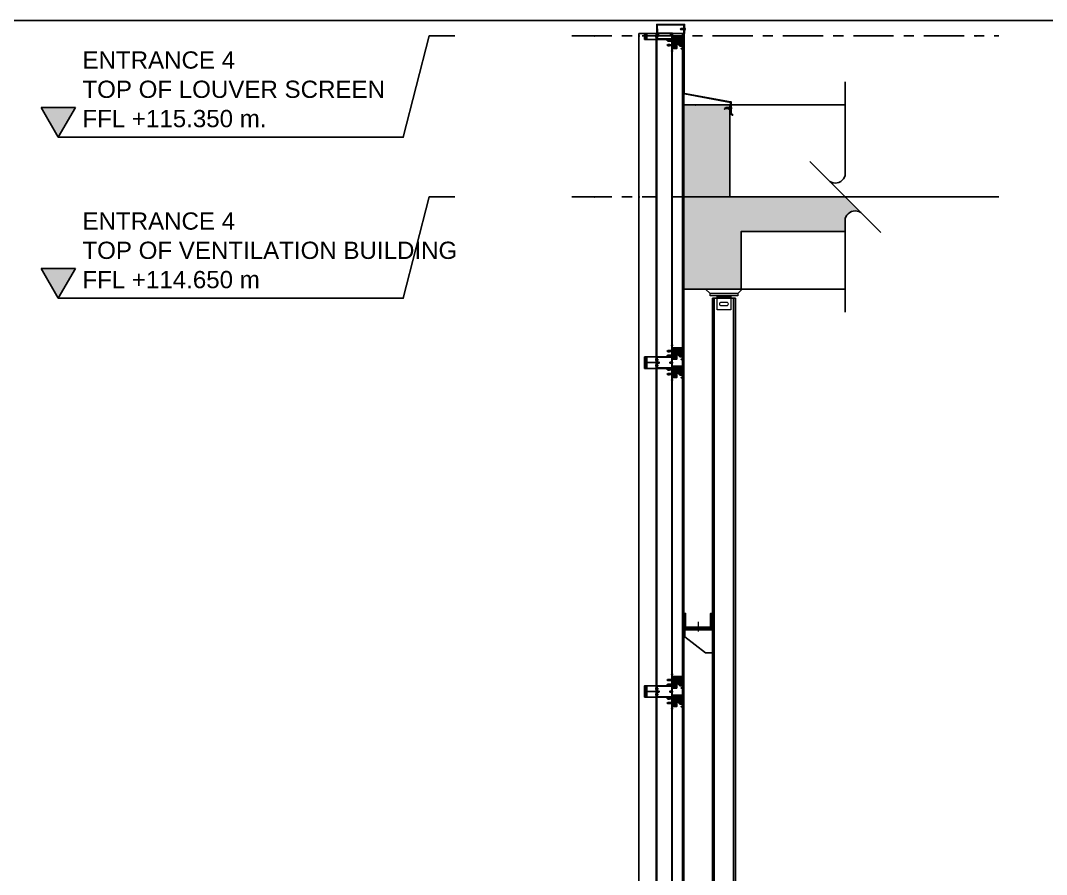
# Model space of a CAD drawing. Header units: millimetres. Extents: x 663313 to 1226001, y 1431724 to 1620898.
# Drawn here: x 1012317 to 1016778, y 1519310 to 1523022 of the extents above; entities that cross this region are included whole.
import ezdxf

# ---------------------------------------------------------------- set-up
doc = ezdxf.new("R2010")
doc.units = ezdxf.units.MM
doc.set_wipeout_variables(frame=1)
for name, pattern in [('CENTER', [50.8, 31.75, -6.35, 6.35, -6.35]), ('TA_GL_000.70000', [1.925, 0.7, -0.175, 0.175, -0.175, 0.7]), ('TA_HL_001.00000', [6.5, 3.55, -2.95]), ('XKITLINE00', [0])]:
    doc.linetypes.add(name, pattern=pattern)
for name, color, linetype, plot in [('000 - 0_SYM_DWG_BREAKER_DEF_SUB', 7, 'Continuous', False), ('000 - H I D D E N', 7, 'Continuous', False), ('000 - STRUCTURE_STEEL_FRAMING_DEF_SUB', 7, 'Continuous', False), ('010 - ASPG_ACCESSORIES_DEF_SUB', 7, 'Continuous', False)]:
    doc.layers.add(name, color=color, linetype=linetype, plot=plot)
for name, color, linetype in [('000 - 0_SYM_DWG_BREAKER_MAIN_COLOR_1', 7, 'Continuous'), ('000 - 0_SYM_DWG_BREAKER_WIPEOUT_', 7, 'Continuous'), ('000 - 0_SYM_DWG_GRIDLINE_MAIN_COLOR_251', 7, 'Continuous'), ('000 - 0_SYM_DWG_LEVEL_MAIN_COLOR_2', 7, 'Continuous'), ('000 - 0_SYM_DWG_LEVEL_TEXT', 7, 'Continuous'), ('000 - CONCRETE_COL_CUT_COLOR_1', 7, 'Continuous'), ('000 - CONCRETE_COL_CUT_COLOR_5', 7, 'Continuous'), ('000 - CONCRETE_COL_HATCH_', 7, 'Continuous'), ('000 - CONCRETE_COL_MAIN_COLOR_1', 7, 'Continuous'), ('000 - CONCRETE_COL_WIPEOUT_', 7, 'Continuous'), ('000 - GRID', 7, 'CENTER'), ('000 - L I N E 0.1', 7, 'Continuous'), ('000 - STRUCTURE_STEEL_ACCESORIES_MAIN_COLOR_1', 7, 'Continuous'), ('000 - STRUCTURE_STEEL_FASTERN_MAIN_COLOR_2', 7, 'Continuous'), ('000 - STRUCTURE_STEEL_FRAMING_CUT_COLOR_4', 7, 'Continuous'), ('000 - STRUCTURE_STEEL_FRAMING_HATCH_', 7, 'Continuous'), ('000 - STRUCTURE_STEEL_FRAMING_MAIN_COLOR_1', 7, 'Continuous'), ('000 - STRUCTURE_STEEL_FRAMING_MAIN_COLOR_2', 7, 'Continuous'), ('000 - STRUCTURE_STEEL_FRAMING_SUB_COLOR_2', 7, 'Continuous'), ('000 - STRUCTURE_STEEL_FRAMING_WIPEOUT_', 7, 'Continuous'), ('010 - ASPG_ACCESSORIES_MAIN_COLOR_1', 7, 'Continuous'), ('010 - ASPG_ACCESSORIES_MAIN_COLOR_2', 7, 'Continuous'), ('010 - ASPG_ACCESSORIES_SUB_COLOR_2', 7, 'Continuous'), ('010 - ASPG_ACCESSORIES_SUB_COLOR_3', 7, 'Continuous'), ('010 - ASPG_ACCESSORIES_SYMBOL_', 7, 'Continuous'), ('010 - ASPG_ACCESSORIES_WIPEOUT_', 7, 'Continuous'), ('010 - ASPG_EXTR_MAIN_COLOR_2', 7, 'Continuous'), ('010 - ASPG_EXTR_WIPEOUT_', 7, 'Continuous'), ('010 - ASPG_FASTERN_MAIN_COLOR_1', 7, 'Continuous'), ('010 - ASPG_FASTERN_SUB_COLOR_2', 7, 'Continuous'), ('010 - ASPG_FASTERN_WIPEOUT_', 7, 'Continuous'), ('010 - ASPG_FLASHING_CUT_COLOR_3', 7, 'Continuous'), ('010 - ASPG_FLASHING_CUT_COLOR_4', 7, 'Continuous'), ('010 - ASPG_FLASHING_CUT_COLOR_5', 7, 'Continuous'), ('010 - ASPG_FLASHING_HATCH_', 7, 'Continuous'), ('010 - ASPG_FRAMING_CUT_COLOR_4', 7, 'Continuous'), ('010 - ASPG_FRAMING_HATCH_', 7, 'Continuous'), ('010 - ASPG_FRAMING_SUB_COLOR_2', 7, 'Continuous'), ('010 - ASPG_FRAMING_WIPEOUT_', 7, 'Continuous'), ('_PP-Dim', 7, 'Continuous'), ('Center Line', 7, 'CENTER'), ('HATCH', 7, 'Continuous')]:
    doc.layers.add(name, color=color, linetype=linetype)
doc.layers.add('Part', color=7, linetype='Continuous', lineweight=0)
doc.layers.add('SCREW', color=7, linetype='Continuous', lineweight=5)
doc.styles.add('Arial_1', font='arial.ttf', dxfattribs={"height": 125})
doc.styles.add('Cetury Gothic', font='swissl.ttf')
doc.styles.add('TA', font='', dxfattribs={"height": 4.5})
doc.styles.get('TA').set_extended_font_data('Cordia New')
pattern_1 = [(45, (2715.48714, 3084.9077), (-0.265165043, 0.265165043), []), (45, (2715.6639, 3084.9077), (-0.265165043, 0.265165043), [])]
pattern_2 = [(45, (0, 0), (-1.01028, 1.01028), []), (45, (0.6735, 0), (-1.01028, 1.01028), [])]

# ---------------------------------------------------------------- blocks, each defined once
blk = doc.blocks.new('A$Cbc3bdfda')
at = {"layer": 'Defpoints', "color": 7}
blk.add_lwpolyline([(0, -400), (775, -400), (775, 0), (0, 0)], close=True, dxfattribs=at)
blk = doc.blocks.new('*U5320')
at = {"color": 7}
blk.add_wipeout([(10010, 67.8), (10010, 144.8), (0, 144.8), (0, 67.8)], dxfattribs=at).dxf.layer = '010 - ASPG_EXTR_WIPEOUT_'
at = {"layer": '010 - ASPG_EXTR_MAIN_COLOR_2', "color": 7}
blk.add_lwpolyline([(10010, 69.8), (10010, 144.8), (0, 144.8), (0, 69.8)], close=True, dxfattribs=at)
blk = doc.blocks.new('*A5206')
at = {"layer": 'Part', "color": 7, "linetype": 'XKITLINE00', "lineweight": 0}
for p, q in [((560.731873, 232.946249), (560.571873, 232.946249)), ((560.571873, 232.946249), (560.571873, 231.646249)), ((560.731873, 231.766249), (560.731873, 232.946249)), ((563.071873, 232.946249), (562.911873, 232.946249)), ((562.911873, 232.946249), (562.911873, 231.766249)), ((563.071873, 231.646249), (563.071873, 232.946249)), ((560.571873, 231.646249), (563.071873, 231.646249)), ((562.911873, 231.766249), (560.731873, 231.766249))]:
    blk.add_line(p, q, dxfattribs=at)
blk = doc.blocks.new('*A5207')
at = {"layer": 'Part', "color": 7, "linetype": 'XKITLINE00', "lineweight": 0}
for p, q in [((560.671873, 231.526249), (560.671873, 231.646249)), ((563.071873, 231.526249), (560.671873, 231.526249)), ((563.071873, 231.646249), (563.071873, 231.526249))]:
    blk.add_line(p, q, dxfattribs=at)
blk = doc.blocks.new('*U5208')
at = {"color": 7}
blk.add_wipeout([(-120, 100), (-120, 106), (-125, 106), (-125, 171), (-117, 171), (-117, 112), (-8, 112), (-8, 171), (0, 171), (0, 106), (0, 100), (0, 0), (-30, 0), (-120, 70)], dxfattribs=at)
at = {"layer": '000 - STRUCTURE_STEEL_FRAMING_HATCH_'}
h = blk.add_hatch(dxfattribs=at)
h.set_pattern_fill('ANSI32', scale=0.5)
h.paths.add_polyline_path([(-125, 171), (-125, 106), (0, 106), (0, 171), (-8, 171), (-8, 112), (-117, 112), (-117, 171)])
h = blk.add_hatch(dxfattribs=at)
h.set_pattern_fill('ANSI32', style=0)
h.set_pattern_definition(pattern_1)
h.paths.add_polyline_path([(-38, 106), (-38, 100), (-82, 100), (-82, 106)], flags=17)
h = blk.add_hatch(dxfattribs=at)
h.set_pattern_fill('ANSI32', style=0)
h.set_pattern_definition(pattern_1)
h.paths.add_polyline_path([(-53, 112), (-53, 106), (-67, 106), (-67, 112)], flags=17)
at = {"layer": '000 - STRUCTURE_STEEL_FRAMING_CUT_COLOR_4', "color": 7}
blk.add_lwpolyline([(-125, 171), (-125, 106), (0, 106), (0, 171), (-8, 171), (-8, 112), (-117, 112), (-117, 171), (-125, 171)], dxfattribs=at)
at = {"layer": '000 - STRUCTURE_STEEL_FRAMING_DEF_SUB', "color": 7, "linetype": 'XKITLINE00', "lineweight": 0}
blk.add_line((-60, 92.1), (-60, 135), dxfattribs=at)
blk.add_line((-60, 92.1), (-60, 135), dxfattribs=at)
at = {"layer": '000 - STRUCTURE_STEEL_FRAMING_HATCH_', "color": 7, "linetype": 'XKITLINE00', "lineweight": 0}
for p, q in [((-82, 100), (-82, 106)), ((-82, 100), (-82, 106)), ((-67, 106), (-67, 112)), ((-67, 106), (-67, 112)), ((-53, 106), (-53, 112)), ((-53, 106), (-53, 112)), ((-38, 100), (-38, 106)), ((-38, 100), (-38, 106))]:
    blk.add_line(p, q, dxfattribs=at)
at = {"layer": '000 - STRUCTURE_STEEL_FRAMING_MAIN_COLOR_2', "color": 7}
blk.add_lwpolyline([(-120, 106), (0, 106), (0, 100), (-120, 100)], close=True, dxfattribs=at)
blk.add_lwpolyline([(-120, 100), (-120, 70), (-30, 0), (0, 0), (0, 100), (-120, 100)], dxfattribs=at)
at = {"color": 7, "lineweight": 0, "xscale": 50, "yscale": 50, "zscale": 50}
blk.add_blockref('*A5206', (-28153.6, -11476.3), dxfattribs=at)
at = {"layer": '000 - STRUCTURE_STEEL_FRAMING_MAIN_COLOR_2', "color": 7, "xscale": 50, "yscale": 50, "zscale": 50}
blk.add_blockref('*A5207', (-28153.6, -11476.3), dxfattribs=at)
blk = doc.blocks.new('*U5319')
at = {"color": 7}
for points in [[(-225, -200), (-175, -200), (-175, 3820), (-225, 3820)], [(60, 2690), (60, 2680), (-60, 2680), (-60, 2690), (-80, 2710), (80, 2710)]]:
    blk.add_wipeout(points, dxfattribs=at).dxf.layer = '000 - STRUCTURE_STEEL_FRAMING_WIPEOUT_'
blk.add_wipeout([(60, 2690), (60, 2680), (-60, 2680), (-60, 2690), (-80, 2710), (80, 2710)], dxfattribs=at)
at = {"layer": '000 - STRUCTURE_STEEL_FASTERN_MAIN_COLOR_2', "color": 7, "lineweight": 0}
blk.add_lwpolyline([(60, 2690), (60, 2680), (-60, 2680), (-60, 2690), (-80, 2710), (80, 2710)], close=True, dxfattribs=at)
at = {"color": 7}
blk.add_wipeout([(-50, 40), (50, 40), (50, 2670), (-50, 2670)], dxfattribs=at)
at = {"layer": '000 - STRUCTURE_STEEL_ACCESORIES_MAIN_COLOR_1', "color": 7, "lineweight": 0}
for p, q in [((-30, 2620), (-30, 2680)), ((30, 2680), (30, 2620)), ((30, 2675), (-30, 2675)), ((30, 2620), (-30, 2620))]:
    blk.add_line(p, q, dxfattribs=at)
blk.add_lwpolyline([(-15.2, 2638.5), (-12.5, 2638), (12.5, 2638), (15.2, 2638.5), (17.4, 2640.1), (19, 2642.3), (19.5, 2645), (19, 2647.7), (17.4, 2649.9), (15.2, 2651.5), (12.5, 2652), (-12.5, 2652), (-15.2, 2651.5), (-17.4, 2649.9), (-19, 2647.7), (-19.5, 2645), (-19, 2642.3), (-17.4, 2640.1), (-15.2, 2638.5)], close=True, dxfattribs=at)
at = {"layer": '000 - STRUCTURE_STEEL_FASTERN_MAIN_COLOR_2', "color": 7}
blk.add_line((-60, 2690), (60, 2690), dxfattribs=at)
at = {"layer": '000 - STRUCTURE_STEEL_FRAMING_MAIN_COLOR_1', "color": 7}
for points in [[(-50, 2670), (-42, 2670), (-42, 40), (-50, 40)], [(42, 2670), (50, 2670), (50, 40), (42, 40)]]:
    blk.add_lwpolyline(points, close=True, dxfattribs=at)
at = {"layer": '000 - STRUCTURE_STEEL_FRAMING_SUB_COLOR_2', "color": 7}
blk.add_lwpolyline([(-42, 2670), (42, 2670), (42, 40), (-42, 40)], close=True, dxfattribs=at)
at = {"color": 7}
blk.add_blockref('*U5208', (-50, 1128.5), dxfattribs=at)
blk.add_blockref('*U5208', (-50, 1128.5), dxfattribs=at)
at = {"layer": '000 - STRUCTURE_STEEL_FRAMING_MAIN_COLOR_1', "color": 7}
for points in [[(-225, -200), (-180, -200), (-180, 3820), (-225, 3820)], [(-180, -200), (-175, -200), (-175, 3820), (-180, 3820)]]:
    blk.add_lwpolyline(points, close=True, dxfattribs=at)
at = {"color": 7}
blk.add_blockref('*U5208', (-50, 1128.5), dxfattribs=at)
blk.add_blockref('*U5208', (-50, 1128.5), dxfattribs=at)
blk = doc.blocks.new('*U5322')
at = {"layer": '000 - 0_SYM_DWG_GRIDLINE_MAIN_COLOR_251', "color": 7, "linetype": 'ByBlock', "ltscale": 5}
blk.add_line((2, 0), (-35.162, 0), dxfattribs=at)
at = {"layer": '000 - 0_SYM_DWG_GRIDLINE_MAIN_COLOR_251', "color": 7}
for p in [(-33.162, 0), (0, 0)]:
    blk.add_point(p, dxfattribs=at)
at = {"color": 7, "style": 'TA', "flags": 1}
blk.add_attdef('LOCATION', (6, -6), '', height=4.5, rotation=270, dxfattribs=at)
blk = doc.blocks.new('*U5332')
at = {"layer": '000 - 0_SYM_DWG_LEVEL_MAIN_COLOR_2'}
blk.add_hatch(color=7, dxfattribs=at).paths.add_polyline_path([(-98.01, -12.42), (-101, -17.6), (-103.99, -12.42)])
at = {"color": 7}
blk.add_point((0, 0), dxfattribs=at)
at = {"layer": '000 - 0_SYM_DWG_GRIDLINE_MAIN_COLOR_251', "color": 7}
blk.add_lwpolyline([(-101, -17.6), (-41, -17.6), (-36.5, 0), (-32, 0)], dxfattribs=at)
at = {"layer": '000 - 0_SYM_DWG_LEVEL_MAIN_COLOR_2', "color": 7, "lineweight": 25}
for p, q in [((-98.01, -12.42), (-103.99, -12.42)), ((-103.99, -12.42), (-101, -17.6)), ((-101, -17.6), (-98.01, -12.42))]:
    blk.add_line(p, q, dxfattribs=at)
at = {"layer": '000 - 0_SYM_DWG_LEVEL_TEXT', "color": 7, "style": 'Arial_1'}
for tag, p in [('LV_NAME_1', (-96.78, -5.68)), ('LV_NAME_2', (-96.79, -10.77)), ('LV_NAME_3', (-96.8, -15.86))]:
    blk.add_attdef(tag, p, '', height=3, dxfattribs=at)
blk = doc.blocks.new('*U5333')
at = {"layer": '000 - 0_SYM_DWG_LEVEL_MAIN_COLOR_2'}
blk.add_hatch(color=7, dxfattribs=at).paths.add_polyline_path([(-98.01, -12.42), (-101, -17.6), (-103.99, -12.42)])
at = {"color": 7}
blk.add_point((0, 0), dxfattribs=at)
at = {"layer": '000 - 0_SYM_DWG_GRIDLINE_MAIN_COLOR_251', "color": 7}
blk.add_lwpolyline([(-101, -17.6), (-41, -17.6), (-36.5, 0), (-32, 0)], dxfattribs=at)
at = {"layer": '000 - 0_SYM_DWG_LEVEL_MAIN_COLOR_2', "color": 7, "lineweight": 25}
for p, q in [((-98.01, -12.42), (-103.99, -12.42)), ((-103.99, -12.42), (-101, -17.6)), ((-101, -17.6), (-98.01, -12.42))]:
    blk.add_line(p, q, dxfattribs=at)
at = {"layer": '000 - 0_SYM_DWG_LEVEL_TEXT', "color": 7, "style": 'Arial_1'}
for tag, p in [('LV_NAME_1', (-96.78, -5.68)), ('LV_NAME_2', (-96.79, -10.77)), ('LV_NAME_3', (-96.8, -15.86))]:
    blk.add_attdef(tag, p, '', height=3, dxfattribs=at)
blk = doc.blocks.new('W-1-PP18-ST_ENT4_REV00_20260607-162230_SEC_B1_DIMS')
at = {"color": 7, "xscale": 25, "yscale": 25, "zscale": 25}
for name, p, values in [('*U5333', (-25213.4, 115350), {'LV_NAME_1': 'ENTRANCE 4', 'LV_NAME_2': 'TOP OF LOUVER SCREEN', 'LV_NAME_3': 'FFL +115.350 m.'}), ('*U5332', (-25213.4, 114650), {'LV_NAME_1': 'ENTRANCE 4', 'LV_NAME_2': 'TOP OF VENTILATION BUILDING', 'LV_NAME_3': 'FFL +114.650 m'})]:
    blk.add_blockref(name, p, dxfattribs=at).add_auto_attribs(values)
at = {"layer": '000 - GRID', "color": 7, "linetype": 'TA_GL_000.70000', "xscale": -50.00000000000043, "yscale": 50.00000000000043, "zscale": 50.00000000000043}
for p in [(-25405.7, 115350), (-25405.7, 114650)]:
    blk.add_blockref('*U5322', p, dxfattribs=at)
blk = doc.blocks.new('000_ASPG_TYP_FILES_20260218-010703_FRAME_EXTR_HONLIZONTAL')
at = {"layer": '010 - ASPG_FRAMING_HATCH_'}
h = blk.add_hatch(dxfattribs=at)
h.set_pattern_fill('ANSI32', scale=0.1)
edge = h.paths.add_edge_path()
edge.add_line((74.7, 2), (25, 2))
edge.add_line((25, 2), (25, 67))
edge.add_arc((24.7, 67), 0.3, 0, 90)
edge.add_line((24.7, 67.3), (0.3, 67.3))
edge.add_arc((0.3, 67), 0.3, 90, 180)
edge.add_line((0, 67), (0, 57.6))
edge.add_arc((0.3, 57.6), 0.3, 180, 270)
edge.add_line((0.3, 57.3), (1.7, 57.3))
edge.add_arc((1.7, 57.6), 0.3, 270, 360)
edge.add_line((2, 57.6), (2, 65))
edge.add_arc((2.3, 65), 0.3, 90, 180, ccw=False)
edge.add_line((2.3, 65.3), (22.7, 65.3))
edge.add_arc((22.7, 65), 0.3, 0, 90, ccw=False)
edge.add_line((23, 65), (23, 49))
edge.add_line((23, 49), (23.5, 48.5))
edge.add_line((23.5, 48.5), (23, 48))
edge.add_line((23, 48), (23, 22.3))
edge.add_line((23, 22.3), (23.5, 21.8))
edge.add_line((23.5, 21.8), (23, 21.3))
edge.add_line((23, 21.3), (23, 2.3))
edge.add_arc((22.7, 2.3), 0.3, -90, 0, ccw=False)
edge.add_line((22.7, 2), (2.3, 2))
edge.add_arc((2.3, 2.3), 0.3, 180, 270, ccw=False)
edge.add_line((2, 2.3), (2, 9.7))
edge.add_arc((1.7, 9.7), 0.3, 0, 90)
edge.add_line((1.7, 10), (0.3, 10))
edge.add_arc((0.3, 9.7), 0.3, 90, 180)
edge.add_line((0, 9.7), (0, 0.3))
edge.add_arc((0.3, 0.3), 0.3, 180, 270)
edge.add_line((0.3, 0), (74.7, 0))
at = {"layer": '010 - ASPG_ACCESSORIES_DEF_SUB', "color": 7}
for p in [(0, 67.3), (0, 57.3), (25, 67.3), (25, 67.3), (0, 10), (0, 10), (0, 0), (75, 2), (75, 0)]:
    blk.add_point(p, dxfattribs=at)
at = {"layer": '010 - ASPG_FRAMING_CUT_COLOR_4', "color": 7}
blk.add_line((75, 0.3), (75, 1.7), dxfattribs=at)
blk.add_lwpolyline([(74.7, 2), (25, 2), (25, 67, 0.414214), (24.7, 67.3), (0.3, 67.3, 0.414214), (0, 67), (0, 57.6, 0.414214), (0.3, 57.3), (1.7, 57.3, 0.414214), (2, 57.6), (2, 65, -0.414214), (2.3, 65.3), (22.7, 65.3, -0.414214), (23, 65), (23, 49), (23.5, 48.5), (23, 48), (23, 22.3), (23.5, 21.8), (23, 21.3), (23, 2.3, -0.414214), (22.7, 2), (2.3, 2, -0.414214), (2, 2.3), (2, 9.7, 0.414214), (1.7, 10), (0.3, 10, 0.414214), (0, 9.7), (0, 0.3, 0.414214), (0.3, 0), (74.7, 0)], format="xyb", dxfattribs=at)
for centre, start, end in [((0.3, 57.6), 180, 270), ((1.7, 57.6), 270, 0), ((2.3, 65), 90, 180), ((0.3, 9.7), 90, 180), ((0.3, 0.3), 180, 270), ((1.7, 9.7), 0, 90), ((2.3, 2.3), 180, 270), ((22.7, 2.3), 270, 0), ((74.7, 1.7), 0, 90), ((74.7, 0.3), 270, 0)]:
    blk.add_arc(centre, 0.3, start, end, dxfattribs=at)
blk = doc.blocks.new('PZG35-9D5')
at = {"layer": 'Center Line', "color": 7}
blk.add_line((0, 3.7), (0, -10.5), dxfattribs=at)
at = {"layer": 'SCREW', "color": 7}
for p, q in [((-1.4, 0), (-1.4, -1.1)), ((1.4, 0), (1.4, -0.6)), ((-1.9, -1.4), (1.9, -0.9)), ((-1.9, -1.4), (-1.4, -1.1)), ((-1.9, -1.4), (-1.4, -1.7)), ((-1.9, -2.7), (1.9, -2.2)), ((-1.9, -2.7), (-1.4, -2.4)), ((-1.9, -2.7), (-1.4, -3)), ((-1.9, -4), (-1.4, -3.7)), ((-1.9, -4), (-1, -3.9)), ((-1.9, -4), (-1.4, -4.3)), ((-1.4, -1.1), (1.4, -0.6)), ((-1.4, -1.7), (1.4, -1.2)), ((-1.4, -1.7), (-1.4, -2.4)), ((-1.4, -2.4), (1.4, -1.9)), ((-1.4, -3), (1.4, -2.5)), ((-1.4, -3), (-1.4, -3.7)), ((-1.4, -3.7), (-0.8, -3.6)), ((-1.4, -4.3), (-1.4, -8.1)), ((-1.4, -4.3), (-1.2, -4.3)), ((0, -9.5), (-1.4, -8.1)), ((0, -9.5), (1.4, -8.1)), ((0.6, -3.3), (1.4, -3.2)), ((0.7, -3.7), (1.9, -3.5)), ((0.7, -3.9), (1.4, -3.8)), ((0.7, -4.6), (1.4, -4.5)), ((0.7, -5), (1.9, -4.8)), ((0.7, -5.2), (1.4, -5.1)), ((1.9, -0.9), (1.4, -0.6)), ((1.9, -0.9), (1.4, -1.2)), ((1.4, -1.2), (1.4, -1.9)), ((1.9, -2.2), (1.4, -1.9)), ((1.9, -2.2), (1.4, -2.5)), ((1.4, -2.5), (1.4, -3.2)), ((1.9, -3.5), (1.4, -3.2)), ((1.9, -3.5), (1.4, -3.8)), ((1.4, -3.8), (1.4, -4.5)), ((1.9, -4.8), (1.4, -4.5)), ((1.9, -4.8), (1.4, -5.1)), ((1.4, -5.1), (1.4, -8.1))]:
    blk.add_line(p, q, dxfattribs=at)
blk.add_lwpolyline([(0, -9.5), (0.7, -5.2), (0.7, -3.6, 0.417657), (0.4, -3.3, 0.108102), (-0.8, -3.6), (-1.4, -4.7)], format="xyb", dxfattribs=at)
blk = doc.blocks.new('*U6169')
at = {"layer": 'SCREW', "color": 7}
blk.add_lwpolyline([(3, 1.8, 0.09906), (0.8, 2.5), (0.8, 2.3), (-0.8, 2.3), (-0.8, 2.5, 0.09906), (-3, 1.8, 0.266588), (-3.5, 1), (-3.5, 0.2, 0.414214), (-3.3, 0), (3.3, 0, 0.414214), (3.5, 0.2), (3.5, 1, 0.266588)], format="xyb", close=True, dxfattribs=at)
blk.add_blockref('PZG35-9D5', (0, 0), dxfattribs=at)
blk = doc.blocks.new('000_ASPG_TYP_FILES_BK_FOR_ASPG_LOUVERS_SIDE_VIEW')
at = {"color": 7}
blk.add_point((0, 0), dxfattribs=at)
at = {"layer": '010 - ASPG_ACCESSORIES_MAIN_COLOR_1', "color": 7}
blk.add_line((2.8, -12.5), (2.8, 12.5), dxfattribs=at)
for points in [[(43.2, -12.5), (0.8, -12.5), (0.8, 12.5), (43.2, 12.5)], [(52.5, 12.5), (43.2, 12.5), (43.2, -12.5), (52.5, -12.5)]]:
    blk.add_lwpolyline(points, close=True, dxfattribs=at)
at = {"layer": '010 - ASPG_ACCESSORIES_SUB_COLOR_3', "color": 7}
for p, q in [((43.5, -12.5), (43.5, 12.5)), ((43.8, -12.5), (43.8, 12.5)), ((44.3, -12.5), (44.3, 12.5)), ((45, -12.5), (45, 12.5)), ((45.8, -12.5), (45.8, 12.5)), ((46.7, -12.5), (46.7, 12.5)), ((47.6, -12.5), (47.6, 12.5)), ((48.6, -12.5), (48.6, 12.5)), ((50.6, -12.5), (50.6, 12.5)), ((51.4, -12.5), (51.4, 12.5)), ((52.1, -12.5), (52.1, 12.5)), ((52.5, -12.5), (52.5, 12.5))]:
    blk.add_line(p, q, dxfattribs=at)
at = {"layer": 'SCREW', "color": 7, "rotation": 270}
blk.add_blockref('*U6169', (2.8, 0), dxfattribs=at)
blk = doc.blocks.new('A$C57452C2B')
at = {"layer": '010 - ASPG_FASTERN_MAIN_COLOR_1', "color": 7}
for p, q in [((0.003, 0.0005), (0.003, 0.004)), ((0.01, 0), (0.004, 0)), ((0.007, 0.031), (0.0045, 0.021)), ((0.005, 0.0005), (0.005, 0.004)), ((0.009, 0.0005), (0.009, 0.004)), ((0.011, 0.0005), (0.011, 0.004))]:
    blk.add_line(p, q, dxfattribs=at)
for points in [[(0.014, 0.005), (0.014, 0.006), (0, 0.006), (0, 0.005), (0.003, 0.004), (0.011, 0.004)], [(0.0045, 0.021), (0.0045, 0.028), (0.007, 0.031), (0.0095, 0.028), (0.0095, 0.021)]]:
    blk.add_lwpolyline(points, close=True, dxfattribs=at)
for centre, radius, start, end in [((0.004, 0.0013), 0.00125, 216.8699, 323.1301), ((0.007, 0.0043), 0.00425, 241.9275, 298.0725), ((0.01, 0.0013), 0.00125, 216.8699, 323.1301)]:
    blk.add_arc(centre, radius, start, end, dxfattribs=at)
at = {"layer": '010 - ASPG_FASTERN_SUB_COLOR_2', "color": 7}
for p in [(0.0095, 0.021), (0.0045, 0.021)]:
    blk.add_line(p, (0.0045, 0.0197), dxfattribs=at)
for points in [[(0.0045, 0.0167, 0.666667), (0.0045, 0.0182), (0.0095, 0.0195, 0.666667), (0.0095, 0.018)], [(0.0045, 0.0152, 0.666667), (0.0045, 0.0167), (0.0095, 0.018, 0.666667), (0.0095, 0.0165)], [(0.0045, 0.0137, 0.666667), (0.0045, 0.0152), (0.0095, 0.0165, 0.666667), (0.0095, 0.015)], [(0.0045, 0.0122, 0.666667), (0.0045, 0.0137), (0.0095, 0.015, 0.666667), (0.0095, 0.0135)], [(0.0045, 0.0107, 0.666667), (0.0045, 0.0122), (0.0095, 0.0135, 0.666667), (0.0095, 0.012)], [(0.0045, 0.0092, 0.666667), (0.0045, 0.0107), (0.0095, 0.012, 0.666667), (0.0095, 0.0105)], [(0.0045, 0.0077, 0.666667), (0.0045, 0.0092), (0.0095, 0.0105, 0.666667), (0.0095, 0.009)], [(0.0045, 0.0062, 0.666667), (0.0045, 0.0077), (0.0095, 0.009, 0.666667), (0.0095, 0.0075)], [(0.0047, 0.006, 0.091189), (0.0045, 0.0062), (0.0095, 0.0075, 0.666667), (0.0095, 0.006)]]:
    blk.add_lwpolyline(points, format="xyb", dxfattribs=at)
for centre, start, end in [((0.0042, 0.0189), 292.6199, 67.3801), ((0.0098, 0.0203), 112.6199, 247.3801)]:
    blk.add_arc(centre, 0.000812, start, end, dxfattribs=at)
blk = doc.blocks.new('A$C6d2a724f')
at = {"color": 7}
blk.add_wipeout([(-3.7, 6.3), (3.7, 6.3), (7.3, 0), (3.7, -6.3), (-3.7, -6.3), (-7.3, 0)], dxfattribs=at).dxf.layer = '010 - ASPG_FASTERN_MAIN_COLOR_1'
at = {"layer": '010 - ASPG_FASTERN_MAIN_COLOR_1', "color": 7}
blk.add_lwpolyline([(-3.7, 6.3), (3.7, 6.3), (7.3, 0), (3.7, -6.3), (-3.7, -6.3), (-7.3, 0)], close=True, dxfattribs=at)
at = {"layer": '010 - ASPG_FASTERN_SUB_COLOR_2', "color": 7}
for radius in [6.33, 3.96]:
    blk.add_circle((0, 0), radius, dxfattribs=at)
blk = doc.blocks.new('A$Cb3d6a647')
at = {"color": 7}
blk.add_wipeout([(0, -50), (0, -50), (0, 0), (40, 0), (40, -40), (33.7, -40), (28.7, -35), (28.7, -25), (27.4, -21.8), (24.2, -20.5), (21, -21.8), (19.7, -25), (19.7, -50)], dxfattribs=at).dxf.layer = '010 - ASPG_FASTERN_WIPEOUT_'
at = {"layer": 'HATCH'}
h = blk.add_hatch(dxfattribs=at)
h.set_pattern_fill('DOTS', scale=0.5)
h.paths.add_polyline_path([(3, 0), (3, -8), (4, -8), (5, -11), (8.5, -11, -0.236068), (9, -12), (9, -19), (5, -19), (4, -22), (3, -22), (3, -28), (4, -28), (5, -31), (8.5, -31, -0.236068), (9, -32), (9, -39), (5, -39), (4, -42), (3, -42), (3, -50), (19.7, -50), (19.7, -25, -1), (28.7, -25), (28.7, -35), (33.7, -40), (40, -40), (40, 0)])
at = {"color": 7}
blk.add_point((40, -50), dxfattribs=at)
at = {"layer": '010 - ASPG_ACCESSORIES_MAIN_COLOR_1', "color": 7}
blk.add_lwpolyline([(0, 0), (3, 0), (3, -50), (0, -50)], close=True, dxfattribs=at)
at = {"layer": '010 - ASPG_ACCESSORIES_MAIN_COLOR_2', "color": 7}
blk.add_lwpolyline([(0, 0), (40, 0), (40, -40), (33.7, -40), (28.7, -35), (28.7, -25, 1), (19.7, -25), (19.7, -50), (0, -50)], format="xyb", close=True, dxfattribs=at)
at = {"color": 7, "extrusion": (0, 0, -1), "xscale": 1000, "yscale": 1000, "zscale": -1000, "rotation": 270}
for p in [(-9, -8), (-9, -28)]:
    blk.add_blockref('A$C57452C2B', p, dxfattribs=at)
at = {"color": 7}
blk.add_blockref('A$C6d2a724f', (24.2, -25), dxfattribs=at)
blk = doc.blocks.new('*U5336')
at = {"color": 7}
blk.add_wipeout([(1405, 2), (25, 2), (25, 67.3), (1405, 67.3)], dxfattribs=at).dxf.layer = '010 - ASPG_FRAMING_WIPEOUT_'
at = {"layer": '010 - ASPG_FRAMING_SUB_COLOR_2', "color": 7}
blk.add_lwpolyline([(1405, 2), (25, 2), (25, 67.3), (1405, 67.3)], close=True, dxfattribs=at)
at = {"color": 7, "rotation": 90}
for p in [(12.5, 67.3), (1417.5, 67.3)]:
    blk.add_blockref('000_ASPG_TYP_FILES_BK_FOR_ASPG_LOUVERS_SIDE_VIEW', p, dxfattribs=at)
at = {"color": 7}
blk.add_blockref('000_ASPG_TYP_FILES_20260218-010703_FRAME_EXTR_HONLIZONTAL', (0, 0), dxfattribs=at)
at = {"color": 7, "xscale": -1}
blk.add_blockref('000_ASPG_TYP_FILES_20260218-010703_FRAME_EXTR_HONLIZONTAL', (1430, 0), dxfattribs=at)
at = {"color": 7, "rotation": 270}
for p in [(65, 0), (1415, 0)]:
    blk.add_blockref('A$Cb3d6a647', p, dxfattribs=at)
blk = doc.blocks.new('*U6285')
at = {"color": 7}
blk.add_wipeout([(26.7, -20), (0, -20), (0, -3.75), (-0.11, -3.43), (-0.29, -3.15), (-0.51, -2.9), (-0.78, -2.69), (-1.09, -2.54), (-1.41, -2.45), (-1.75, -2.42), (-2.08, -2.46), (-2.4, -2.56), (-2.7, -2.71), (0, 0), (2.69, 2.69), (2.39, 2.54), (2.07, 2.45), (1.73, 2.42), (1.4, 2.46), (1.08, 2.55), (0.78, 2.7), (0.52, 2.9), (0.29, 3.15), (0.12, 3.44), (0, 3.75), (0, 20), (26.7, 20), (26.71, 3.75), (26.82, 3.44), (27, 3.15), (27.22, 2.9), (27.48, 2.7), (27.78, 2.55), (28.1, 2.46), (28.44, 2.42), (28.77, 2.45), (29.09, 2.54), (29.39, 2.69), (26.7, 0), (24, -2.71), (24.3, -2.56), (24.62, -2.46), (24.96, -2.42), (25.29, -2.45), (25.62, -2.54), (25.92, -2.69), (26.19, -2.9), (26.41, -3.15), (26.59, -3.43), (26.71, -3.75)], dxfattribs=at).dxf.layer = '000 - 0_SYM_DWG_BREAKER_WIPEOUT_'
at = {"layer": '000 - 0_SYM_DWG_BREAKER_DEF_SUB', "color": 7}
blk.add_line((0, 0), (26.7, 0), dxfattribs=at)
at = {"layer": '000 - 0_SYM_DWG_BREAKER_MAIN_COLOR_1', "color": 7, "linetype": 'ByBlock', "lineweight": -2}
blk.add_line((-6.18, -6.2), (6.18, 6.2), dxfattribs=at)
blk.add_lwpolyline([(0, -20), (0, -3.75), (-0.11, -3.43), (-0.29, -3.15), (-0.51, -2.9), (-0.78, -2.69), (-1.09, -2.54), (-1.41, -2.45), (-1.75, -2.42), (-2.08, -2.46), (-2.4, -2.56), (-2.7, -2.71), (0, 0), (2.69, 2.69), (2.39, 2.54), (2.07, 2.45), (1.73, 2.42), (1.4, 2.46), (1.08, 2.55), (0.78, 2.7), (0.52, 2.9), (0.29, 3.15), (0.12, 3.44), (0, 3.75), (0, 20)], dxfattribs=at)
blk.add_point((0, 0), dxfattribs=at)
blk = doc.blocks.new('A$C09BF45C0')
at = {"layer": '000 - L I N E 0.1', "color": 7}
for p, q in [((0, 0.019), (0, 0.0195)), ((0.009, 0.0195), (0, 0.0195)), ((0.009, 0.019), (0, 0.019)), ((0.002, 0.019), (0.0025, 0.0172)), ((0.002, 0.0164), (0.007, 0.0175)), ((0.002, 0.0144), (0.007, 0.0155)), ((0.002, 0.0124), (0.007, 0.0135)), ((0.002, 0.0104), (0.007, 0.0115)), ((0.002, 0.0084), (0.0043, 0.0089)), ((0.002, 0.0064), (0.0033, 0.0067)), ((0.002, 0.0044), (0.0027, 0.0046)), ((0.0025, 0.0169), (0.0025, 0.0172)), ((0.0025, 0.0149), (0.0025, 0.0161)), ((0.0025, 0.0129), (0.0025, 0.0141)), ((0.0025, 0.0109), (0.0025, 0.0121)), ((0.0025, 0.0089), (0.0025, 0.0101)), ((0.0025, 0.0069), (0.0025, 0.0081)), ((0.0025, 0.0049), (0.0025, 0.0061)), ((0.0025, 0.0024), (0.0025, 0.0041)), ((0.0025, 0.0024), (0.0045, 0)), ((0.0039, 0.0207), (0.0039, 0.02)), ((0.0039, 0.02), (0.0051, 0.02)), ((0.0045, 0), (0.0065, 0.0081)), ((0.0045, 0), (0.0065, 0.0024)), ((0.0051, 0.02), (0.0051, 0.0207)), ((0.0057, 0.0092), (0.007, 0.0095)), ((0.0065, 0.0081), (0.0057, 0.0015)), ((0.0064, 0.0074), (0.007, 0.0075)), ((0.0065, 0.0158), (0.0065, 0.017)), ((0.0065, 0.0138), (0.0065, 0.015)), ((0.0065, 0.0118), (0.0065, 0.013)), ((0.0065, 0.0098), (0.0065, 0.011)), ((0.0065, 0.0078), (0.0065, 0.009)), ((0.0065, 0.0024), (0.0065, 0.007)), ((0.0065, 0.0058), (0.0065, 0.007)), ((0.0065, 0.0038), (0.0065, 0.005)), ((0.0066, 0.0177), (0.007, 0.019)), ((0.009, 0.019), (0.009, 0.0195))]:
    blk.add_line(p, q, dxfattribs=at)
for points in [[(0.0025, 0.0169), (0.0065, 0.0178, 0.222712), (0.007, 0.0175, -0.168799), (0.0065, 0.017), (0.0025, 0.0161, -0.16927), (0.002, 0.0164, 0.183704)], [(0.0025, 0.0149), (0.0065, 0.0158, 0.222712), (0.007, 0.0155, -0.168799), (0.0065, 0.015), (0.0025, 0.0141, -0.16927), (0.002, 0.0144, 0.183704)], [(0.0025, 0.0129), (0.0065, 0.0138, 0.222712), (0.007, 0.0135, -0.168799), (0.0065, 0.013), (0.0025, 0.0121, -0.16927), (0.002, 0.0124, 0.183704)], [(0.0025, 0.0109), (0.0065, 0.0118, 0.222712), (0.007, 0.0115, -0.168799), (0.0065, 0.011), (0.0025, 0.0101, -0.16927), (0.002, 0.0104, 0.183704)]]:
    blk.add_lwpolyline(points, format="xyb", close=True, dxfattribs=at)
for points in [[(0.0041, 0.0085), (0.0025, 0.0081, -0.16927), (0.002, 0.0084, 0.183704), (0.0025, 0.0089), (0.0065, 0.0098, 0.222712), (0.007, 0.0095, -0.168799), (0.0065, 0.009), (0.0061, 0.009)], [(0.0032, 0.0063), (0.0025, 0.0061, -0.16927), (0.002, 0.0064, 0.183704), (0.0025, 0.0069), (0.0035, 0.0071)], [(0.0027, 0.0042), (0.0025, 0.0041, -0.16927), (0.002, 0.0044, 0.183704), (0.0025, 0.0049)], [(0.0065, 0.0077), (0.0065, 0.0078, 0.222712), (0.007, 0.0075, -0.168799), (0.0065, 0.007), (0.0064, 0.007)]]:
    blk.add_lwpolyline(points, format="xyb", dxfattribs=at)
blk.add_lwpolyline([(0.0025, 0.0049), (0.0028, 0.0049)], dxfattribs=at)
for centre, radius, start, end in [((0.0045, 0.0117), 0.00904, 60.1372, 119.8628), ((0.0176, 0.0018), 0.0151, 151.1413, 177.5421), ((0.0052, 0.008), 0.00131, 2.4501, 128.8284)]:
    blk.add_arc(centre, radius, start, end, dxfattribs=at)
at = {"layer": '000 - H I D D E N', "color": 7, "insert": (0.005, 0.0067), "char_height": 0.001, "width": 0.059684, "attachment_point": 2, "style": 'Cetury Gothic'}
blk.add_mtext('\\A1;{\\H0.7x;\\S3/4;\\H1.429x;" }', dxfattribs=at)
blk = doc.blocks.new('000 - SELF_DRILLING_NO8.')
at = {"layer": '000 - L I N E 0.1', "color": 7, "xscale": 1000, "yscale": 1000, "zscale": 1000, "rotation": 90}
blk.add_blockref('A$C09BF45C0', (19, -4.5), dxfattribs=at)
blk = doc.blocks.new('*U5884')
at = {"layer": '010 - ASPG_ACCESSORIES_MAIN_COLOR_2', "color": 7}
blk.add_lwpolyline([(-0.0029, 0.0013), (-0.0027, 0.0017, -0.57735), (-0.0025, 0.0017), (-0.0023, 0.0013), (-0.0018, 0.0013), (-0.0015, 0.0017, -0.57735), (-0.0014, 0.0017), (-0.0011, 0.0013), (-0.0006, 0.0013), (-0.0004, 0.0017, -0.57735), (-0.0002, 0.0017), (0, 0.0014), (0, 0.0029, -0.049876), (0.0015, 0.0028, -0.129377), (0.0022, 0, -0.129377), (0.0015, -0.0028, -0.049876), (0, -0.0029), (0, -0.0013), (0, -0.0013), (-0.0006, -0.0013), (-0.0008, -0.0017, -0.577351), (-0.0009, -0.0017), (-0.0012, -0.0013), (-0.0017, -0.0013), (-0.0019, -0.0017, -0.577351), (-0.0021, -0.0017), (-0.0023, -0.0013), (-0.0029, -0.0013), (-0.0031, -0.0017, -0.57735), (-0.0033, -0.0017)], format="xyb", dxfattribs=at)
at = {"layer": '010 - ASPG_ACCESSORIES_SUB_COLOR_2', "color": 7}
for p, q in [((-0.0033, -0.0025), (-0.0033, 0.0025)), ((-0.0029, 0.0013), (-0.0033, 0.0013)), ((-0.0029, -0.0013), (-0.0033, 0.0007)), ((-0.0018, 0.0013), (-0.0023, 0.0013)), ((-0.0006, 0.0013), (-0.0011, 0.0013)), ((0, 0.0029), (0, -0.0029)), ((0.0015, 0.0028), (0.0015, -0.0028)), ((0.0015, 0.0004), (0.0015, -0.0004)), ((0.0022, 0.0004), (0.0015, 0.0004)), ((-0.0033, -0.0017), (-0.0033, -0.0016)), ((-0.0031, -0.0017), (-0.0029, -0.0013)), ((-0.0023, -0.0013), (-0.0029, -0.0013)), ((-0.0012, -0.0013), (-0.0017, -0.0013)), ((0, -0.0013), (-0.0006, -0.0013)), ((0.0015, -0.0004), (0.0022, -0.0004))]:
    blk.add_line(p, q, dxfattribs=at)
for points in [[(-0.0021, -0.0017), (-0.0023, -0.0013), (-0.0029, 0.0013), (-0.0027, 0.0017, -0.57735), (-0.0025, 0.0017), (-0.0023, 0.0013), (-0.0017, -0.0013), (-0.0019, -0.0017, -0.57)], [(-0.0009, -0.0017), (-0.0012, -0.0013), (-0.0018, 0.0013), (-0.0015, 0.0017, -0.57735), (-0.0014, 0.0017), (-0.0011, 0.0013), (-0.0006, -0.0013), (-0.0008, -0.0017, -0.57)]]:
    blk.add_lwpolyline(points, format="xyb", close=True, dxfattribs=at)
blk.add_lwpolyline([(0, -0.0013), (0, -0.0013), (-0.0006, 0.0013), (-0.0004, 0.0017, -0.57735), (-0.0002, 0.0017), (0, 0.0014)], format="xyb", dxfattribs=at)
for centre, radius, start, end in [((0, -0.0044), 0.00734, 78.5788, 90), ((-0.0034, 0), 0.00561, 0, 29.4871), ((-0.0034, 0), 0.00561, 330.5129, 0), ((-0.0032, -0.0016), 0.0000944, 210, 330), ((0, 0.0044), 0.00734, 270, 281.4212)]:
    blk.add_arc(centre, radius, start, end, dxfattribs=at)
at = {"color": 7}
blk.add_wipeout([(-0.002, 0.0025), (-0.002, -0.0025), (-0.008, -0.0025), (-0.008, -0.0041), (-0.0148, -0.0025), (-0.0148, -0.0019), (-0.016, -0.0019), (-0.016, -0.0025), (-0.0173, -0.0025), (-0.0173, -0.0019), (-0.0185, -0.0019), (-0.0185, -0.0025), (-0.0198, -0.0025), (-0.0198, -0.0019), (-0.021, -0.0019), (-0.021, -0.0025), (-0.0223, -0.0025), (-0.0235, -0.0012), (-0.0235, -0.0005), (-0.0093, -0.0005), (-0.0093, 0.0005), (-0.0235, 0.0005), (-0.0235, 0.0013), (-0.0223, 0.0025), (-0.021, 0.0025), (-0.021, 0.0019), (-0.0198, 0.0019), (-0.0198, 0.0025), (-0.0185, 0.0025), (-0.0185, 0.0019), (-0.0173, 0.0019), (-0.0173, 0.0025), (-0.016, 0.0025), (-0.016, 0.0019), (-0.0148, 0.0019), (-0.0148, 0.0025), (-0.008, 0.0041), (-0.008, 0.0025)], dxfattribs=at).dxf.layer = '010 - ASPG_ACCESSORIES_WIPEOUT_'
blk.add_point((-0.0275, -0.0041), dxfattribs=at)
at = {"layer": '010 - ASPG_ACCESSORIES_MAIN_COLOR_2', "color": 7}
blk.add_lwpolyline([(-0.002, 0.0025), (-0.002, -0.0025), (-0.008, -0.0025), (-0.008, -0.0041), (-0.0148, -0.0025), (-0.0148, -0.0019), (-0.016, -0.0019), (-0.016, -0.0025), (-0.0173, -0.0025), (-0.0173, -0.0019), (-0.0185, -0.0019), (-0.0185, -0.0025), (-0.0198, -0.0025), (-0.0198, -0.0019), (-0.021, -0.0019), (-0.021, -0.0025), (-0.0223, -0.0025), (-0.0235, -0.0012), (-0.0235, -0.0005), (-0.0093, -0.0005), (-0.0093, 0.0005), (-0.0235, 0.0005), (-0.0235, 0.0013), (-0.0223, 0.0025), (-0.021, 0.0025), (-0.021, 0.0019), (-0.0198, 0.0019), (-0.0198, 0.0025), (-0.0185, 0.0025), (-0.0185, 0.0019), (-0.0173, 0.0019), (-0.0173, 0.0025), (-0.016, 0.0025), (-0.016, 0.0019), (-0.0148, 0.0019), (-0.0148, 0.0025), (-0.008, 0.0041), (-0.008, 0.0025), (-0.002, 0.0025)], close=True, dxfattribs=at)
at = {"layer": '010 - ASPG_ACCESSORIES_SUB_COLOR_2', "color": 7}
for p, q in [((-0.0093, 0.0005), (-0.0235, 0.0005)), ((-0.0198, 0.0019), (-0.021, 0.0019)), ((-0.0173, 0.0019), (-0.0185, 0.0019)), ((-0.0148, 0.0019), (-0.016, 0.0019)), ((-0.008, 0.0041), (-0.0148, 0.0025)), ((-0.0148, 0.0025), (-0.002, 0.0025)), ((-0.0148, 0.0005), (-0.0148, 0.0025)), ((-0.0093, -0.0005), (-0.0093, 0.0005)), ((-0.008, 0.0025), (-0.008, 0.0041)), ((-0.0198, -0.0019), (-0.021, -0.0019)), ((-0.0173, -0.0019), (-0.0185, -0.0019)), ((-0.0148, -0.0019), (-0.016, -0.0019)), ((-0.0148, -0.0025), (-0.0148, -0.0005)), ((-0.002, -0.0025), (-0.0148, -0.0025)), ((-0.008, -0.0041), (-0.0148, -0.0025)), ((-0.008, -0.0041), (-0.008, -0.0025))]:
    blk.add_line(p, q, dxfattribs=at)
for points in [[(-0.0235, 0.0005), (-0.0235, 0.0013), (-0.0223, 0.0025), (-0.021, 0.0025), (-0.021, 0.0005)], [(-0.0198, 0.0005), (-0.0198, 0.0025), (-0.0185, 0.0025), (-0.0185, 0.0005)], [(-0.0173, 0.0005), (-0.0173, 0.0025), (-0.016, 0.0025), (-0.016, 0.0005)], [(-0.0093, -0.0005), (-0.0235, -0.0005)], [(-0.021, -0.0005), (-0.021, -0.0025), (-0.0223, -0.0025), (-0.0235, -0.0012), (-0.0235, -0.0005)], [(-0.0185, -0.0005), (-0.0185, -0.0025), (-0.0198, -0.0025), (-0.0198, -0.0005)], [(-0.016, -0.0005), (-0.016, -0.0025), (-0.0173, -0.0025), (-0.0173, -0.0005)]]:
    blk.add_lwpolyline(points, dxfattribs=at)
at = {"layer": '010 - ASPG_ACCESSORIES_SYMBOL_', "color": 7}
blk.add_line((0.0046, 0), (-0.0288, 0), dxfattribs=at)
blk = doc.blocks.new('*U5887')
at = {"layer": '010 - ASPG_FLASHING_HATCH_'}
h = blk.add_hatch(dxfattribs=at)
h.set_pattern_fill('ANSI32', scale=0.03)
h.set_pattern_definition(pattern_2)
h.paths.add_polyline_path([(54, 0), (52, 0), (52, 38), (-65.3, 38), (-65.3, 0), (-67.3, 0), (-67.3, 40), (54, 40)])
h = blk.add_hatch(dxfattribs=at)
h.set_pattern_fill('ANSI32', scale=0.03)
h.set_pattern_definition(pattern_2)
edge = h.paths.add_edge_path()
edge.add_line((-65.3, 20), (-65.3, 2))
edge.add_arc((-63.3, 2), 2, 180, 270)
edge.add_line((-63.3, 0), (0, 0))
edge.add_line((0, 0), (0, -10))
edge.add_line((0, -10), (2, -10))
edge.add_line((2, -10), (2, 0))
edge.add_arc((0, 0), 2, 0, 90)
edge.add_line((0, 2), (-63.3, 2))
edge.add_line((-63.3, 2), (-63.3, 20))
edge.add_line((-63.3, 20), (-65.3, 20))
h = blk.add_hatch(dxfattribs=at)
h.set_pattern_fill('ANSI32', scale=0.03)
h.set_pattern_definition([(45, (-3e-14, -93), (-10.1028, 10.1028), []), (45, (6.735, -93), (-10.1028, 10.1028), [])])
edge = h.paths.add_edge_path()
edge.add_line((256, -346.9), (263.7, -353.3))
edge.add_line((263.7, -353.3), (262.4, -354.8))
edge.add_line((262.4, -354.8), (254, -347.8))
edge.add_line((254, -347.8), (254, -299.9))
edge.add_arc((253, -299.9), 1, 0, 90)
edge.add_line((253, -298.9), (53, -262))
edge.add_arc((53, -259), 3, 180, 270, ccw=False)
edge.add_line((50, -259), (50, 38))
edge.add_line((50, 38), (52, 38))
edge.add_line((52, 38), (52, -259))
edge.add_arc((53, -259), 1, 180, 270)
edge.add_line((53, -260), (253, -296.9))
edge.add_arc((253, -299.9), 3, 0, 90, ccw=False)
edge.add_line((256, -299.9), (256, -346.9))
at = {"color": 7}
for p in [(100, -310), (256, -296.9)]:
    blk.add_point(p, dxfattribs=at)
at = {"layer": '010 - ASPG_FLASHING_CUT_COLOR_3', "color": 7}
blk.add_lwpolyline([(54, 0), (52, 0), (52, 38), (-65.3, 38), (-65.3, 0), (-67.3, 0), (-67.3, 40), (54, 40)], close=True, dxfattribs=at)
at = {"layer": '010 - ASPG_FLASHING_CUT_COLOR_4', "color": 7}
blk.add_lwpolyline([(-65.3, 20), (-65.3, 2, 0.414214), (-63.3, 0), (0, 0), (0, -10), (2, -10), (2, 0, 0.414214), (0, 2), (-63.3, 2), (-63.3, 20)], format="xyb", close=True, dxfattribs=at)
at = {"layer": '010 - ASPG_FLASHING_CUT_COLOR_5', "color": 7}
blk.add_lwpolyline([(256, -346.9), (263.7, -353.3), (262.4, -354.8), (254, -347.8), (254, -299.9, 0.414214), (253, -298.9), (53, -262, -0.414214), (50, -259), (50, 38), (52, 38), (52, -259, 0.414214), (53, -260), (253, -296.9, -0.414214), (256, -299.9)], format="xyb", close=True, dxfattribs=at)
at = {"color": 7, "rotation": 180}
blk.add_blockref('000 - SELF_DRILLING_NO8.', (54, 20), dxfattribs=at)
at = {"layer": '000 - L I N E 0.1', "color": 7, "xscale": 1000, "yscale": 1000, "zscale": 1000}
blk.add_blockref('*U5884', (256, -323.4), dxfattribs=at)
blk = doc.blocks.new('*U6284')
at = {"layer": '000 - CONCRETE_COL_HATCH_'}
h = blk.add_hatch(dxfattribs=at)
h.set_pattern_fill('AR-CONC', scale=0.04)
h.set_pattern_definition([(50, (9200, -850506.8257), (7.28738676, -0.63756342), [0.762, -8.382]), (355, (9200, -850506.826), (-1.40973686, 7.64227381), [0.6096, -6.70562337]), (100.4514447, (9200.607, -850506.879), (5.877649884, 7.004710076), [0.64760035, -7.123609784]), (46.1842, (9200, -850504.794), (10.84316164, -1.68169312), [1.143, -12.573]), (96.6355576, (9200.904, -850504.934), (9.49616536, 9.89704498), [0.97140093, -10.68542433]), (351.1841512, (9200, -850504.794), (9.49616536, 9.89704498), [0.91439868, -10.05838928]), (21, (9201.016, -850505.3017), (6.06457565, -4.090607927), [0.762, -8.382]), (326, (9201.016, -850505.302), (2.472081134, 7.367518645), [0.6096, -6.7056]), (71.451445, (9201.5214, -850505.6426), (8.53665677, 3.276910755), [0.64760035, -7.123597504]), (37.5, (9200, -850506.8257), (0.12354413, 3.382201555), [0, -6.62432, 0, -6.8072, 0, -6.731]), (7.5, (9200, -850506.8257), (2.6727865, 4.007222993), [0, -3.88112, 0, -6.47192, 0, -2.5654]), (327.5, (9197.7343, -850506.8257), (5.423623807, -0.22914976), [0, -2.54, 0, -7.9248, 0, -10.5156]), (317.5, (9196.7183, -850506.8257), (5.925167255, 1.017059641), [0, -3.302, 0, -5.26288, 0, -7.4676])])
h.paths.add_polyline_path([(0, 0), (0, -400), (200, -400), (200, 0)])
at = {"layer": '000 - CONCRETE_COL_CUT_COLOR_1', "color": 7, "lineweight": -2}
blk.add_lwpolyline([(0, 0), (0, -400), (200, -400), (200, 0), (200, 0), (200, 0), (200, 0), (200, 0), (200, 0), (200, 0), (200, 0), (200, 0), (200, 0), (200, 0), (200, 0), (200, 0), (200, 0), (200, 0), (200, 0), (200, 0), (200, 0), (200, 0), (200, 0), (200, 0), (200, 0), (200, 0), (200, 0), (200, 0), (200, 0), (200, 0), (200, 0), (200, 0), (200, 0), (200, 0), (200, 0), (200, 0), (200, 0), (200, 0), (200, 0), (200, 0), (200, 0), (200, 0), (200, 0), (200, 0), (200, 0), (200, 0), (200, 0), (200, 0)], close=True, dxfattribs=at)
blk = doc.blocks.new('*U6283')
at = {"layer": '000 - CONCRETE_COL_HATCH_'}
h = blk.add_hatch(dxfattribs=at)
h.set_pattern_fill('AR-CONC', scale=0.04)
h.set_pattern_definition([(50, (44500, -850806.8257), (7.28738676, -0.63756342), [0.762, -8.382]), (355, (44500, -850806.826), (-1.40973686, 7.64227381), [0.6096, -6.70562337]), (100.4514447, (44500.607, -850806.879), (5.877649884, 7.004710076), [0.64760035, -7.123609784]), (46.1842, (44500, -850804.794), (10.84316164, -1.68169312), [1.143, -12.573]), (96.6355576, (44500.904, -850804.934), (9.49616536, 9.89704498), [0.97140093, -10.68542433]), (351.1841512, (44500, -850804.794), (9.49616536, 9.89704498), [0.91439868, -10.05838928]), (21, (44501.016, -850805.3017), (6.06457565, -4.090607927), [0.762, -8.382]), (326, (44501.016, -850805.302), (2.472081134, 7.367518645), [0.6096, -6.7056]), (71.451445, (44501.5214, -850805.6426), (8.53665677, 3.276910755), [0.64760035, -7.123597504]), (37.5, (44500, -850806.8257), (0.12354413, 3.382201555), [0, -6.62432, 0, -6.8072, 0, -6.731]), (7.5, (44500, -850806.8257), (2.6727865, 4.007222993), [0, -3.88112, 0, -6.47192, 0, -2.5654]), (327.5, (44497.7343, -850806.8257), (5.423623807, -0.22914976), [0, -2.54, 0, -7.9248, 0, -10.5156]), (317.5, (44496.7183, -850806.8257), (5.925167255, 1.017059641), [0, -3.302, 0, -5.26288, 0, -7.4676])])
h.paths.add_polyline_path([(0, 0), (0, -400), (250, -400), (250, -150), (1000, -150), (1000, 0)])
at = {"layer": '000 - CONCRETE_COL_CUT_COLOR_1', "color": 7, "lineweight": -2}
blk.add_lwpolyline([(0, 0), (0, -400), (250, -400), (250, -150), (1000, -150), (1000, 0), (1000, 0), (1000, 0), (1000, 0), (1000, 0), (1000, 0), (1000, 0), (1000, 0), (1000, 0), (1000, 0), (1000, 0), (1000, 0), (1000, 0), (1000, 0), (1000, 0), (1000, 0), (1000, 0), (1000, 0), (1000, 0), (1000, 0), (1000, 0), (1000, 0), (1000, 0), (1000, 0), (1000, 0), (1000, 0), (1000, 0), (1000, 0), (1000, 0), (1000, 0), (1000, 0), (1000, 0), (1000, 0), (1000, 0), (1000, 0), (1000, 0), (1000, 0), (1000, 0), (1000, 0), (1000, 0), (1000, 0), (1000, 0), (1000, 0)], close=True, dxfattribs=at)

msp = doc.modelspace()

# ---------------------------------------------------------------- block references
at = {"layer": '_PP-Dim', "color": 7, "xscale": 25, "yscale": 25, "zscale": 25}
msp.add_blockref('A$Cbc3bdfda', (1007862.5634, 1523022.117), dxfattribs=at)

# ---------------------------------------------------------------- next in the draw order: block references
at = {"color": 7, "linetype": 'TA_HL_001.00000', "rotation": 90}
msp.add_blockref('*U5320', (1015150.4145, 1512955.0011), dxfattribs=at)

# ---------------------------------------------------------------- next in the draw order: block references
at = {"color": 7}
msp.add_blockref('*U5319', (1015375.4145, 1519145.0011), dxfattribs=at)

# ---------------------------------------------------------------- next in the draw order: linework, layer by layer
at = {"layer": '000 - CONCRETE_COL_MAIN_COLOR_1', "color": 7}
msp.add_line((1015450.4145, 1521855.0011), (1016200.4145, 1521855.0011), dxfattribs=at)

# ---------------------------------------------------------------- next in the draw order: block references
at = {"color": 7}
msp.add_blockref('W-1-PP18-ST_ENT4_REV00_20260607-162230_SEC_B1_DIMS', (1040219.0576, 1407605.0011), dxfattribs=at)

# ---------------------------------------------------------------- next in the draw order: block references
at = {"color": 7, "linetype": 'TA_HL_001.00000', "rotation": 90}
msp.add_blockref('*U5336', (1015150.4145, 1518675.0011), dxfattribs=at)

# ---------------------------------------------------------------- next in the draw order: block references
msp.add_blockref('*U5336', (1015150.4145, 1520105.0011), dxfattribs=at)

# ---------------------------------------------------------------- next in the draw order: block references
msp.add_blockref('*U5336', (1015150.4145, 1521535.0011), dxfattribs=at)

# ---------------------------------------------------------------- next in the draw order: block references
at = {"color": 7}
msp.add_blockref('*U5887', (1015150.4145, 1522965.0012), dxfattribs=at)

# ---------------------------------------------------------------- next in the draw order: linework, layer by layer
at = {"layer": '000 - CONCRETE_COL_MAIN_COLOR_1', "color": 7}
msp.add_lwpolyline([(1016200.4145, 1522255.0011), (1015400.4145, 1522255.0011), (1015400.4145, 1522655.0011), (1016200.4145, 1522655.0011)], close=True, dxfattribs=at)

# ---------------------------------------------------------------- next in the draw order: block references
at = {"layer": '000 - CONCRETE_COL_CUT_COLOR_5', "color": 7}
msp.add_blockref('*U6284', (1015200.4145, 1522655.0011), dxfattribs=at)

# ---------------------------------------------------------------- next in the draw order: block references
msp.add_blockref('*U6283', (1015200.4145, 1522255.0011), dxfattribs=at)

# ---------------------------------------------------------------- next in the draw order: block references
at = {"color": 7, "xscale": 25, "yscale": -25, "zscale": 25}
msp.add_blockref('*U6285', (1015902.8185, 1522255.0011), dxfattribs=at)

doc.saveas('drawing.dxf')
